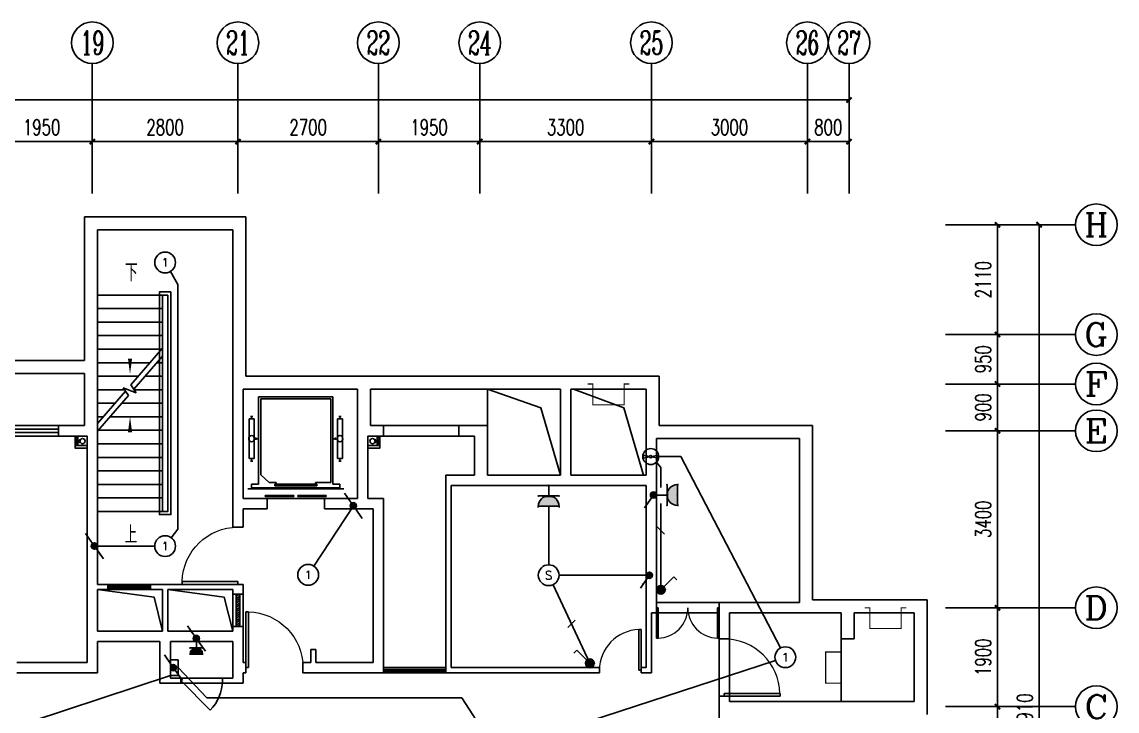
# Model space of a CAD drawing. Extents: x 4483438 to 4539495, y -137448 to -108843.
# Drawn here: x 4518437 to 4539495, y -122086 to -108843 of the extents above; entities that cross this region are included whole.
import ezdxf
from ezdxf.enums import TextEntityAlignment as Align

# ---------------------------------------------------------------- set-up
doc = ezdxf.new("R2010")
doc.units = 0
doc.header["$LTSCALE"] = 1000
doc.header["$MEASUREMENT"] = 0
doc.linetypes.add('2标准层左边户_t8$0$DASH', pattern=[0.35, 0.25, -0.1])
doc.linetypes.add('DASH', pattern=[0.35, 0.25, -0.1])
for name, color, linetype in [('EQUIP', 3, 'Continuous'), ('EQUIP-动力', 3, 'Continuous'), ('EQUIP-照明', 3, 'Continuous'), ('LAYER3', 7, 'Continuous'), ('LVTRY', 7, 'Continuous'), ('TEL_TEXT', 7, 'Continuous'), ('图层1', 7, 'Continuous')]:
    doc.layers.add(name, color=color, linetype=linetype)
doc.styles.add('_TCH_AXIS', font='COMPLEX', dxfattribs={"bigfont": 'GBCBIG'})
doc.styles.add('_TCH_DIM', font='SIMPLEX', dxfattribs={"bigfont": 'GBCBIG'})
doc.styles.add('_TCH_DIM_T3', font='SIMPLEX', dxfattribs={"width": 0.705882, "bigfont": 'GBCBIG'})
doc.styles.add('_TEL_ATTDEF', font='simplex.shx', dxfattribs={"width": 0.8, "height": 3, "bigfont": 'hztxt.shx'})
doc.styles.add('_TEL_DIM', font='SIMPLEX', dxfattribs={"width": 0.8, "height": 3.5, "bigfont": 'HZTXT'})
doc.styles.add('DIM_FONT', font='SIMPLEX', dxfattribs={"width": 0.7, "bigfont": 'GBCBIG'})
doc.styles.get("Standard").update_dxf_attribs({"font": 'gbenor.shx', "bigfont": 'gbcbig.shx'})

# ---------------------------------------------------------------- blocks, each defined once
blk = doc.blocks.new('$equip$00001838')
blk.add_circle((0, 0), 0.5)
at = {"color": 7, "style": '_TEL_DIM'}
blk.add_attdef('$TEXT$', text='', height=0.4, dxfattribs=at).set_placement((0, 0), align=Align.MIDDLE_CENTER)
at = {"color": 7, "style": '_TEL_DIM', "flags": 1}
blk.add_attdef('A', text='', height=0.00002, dxfattribs=at).set_placement((0, 0), align=Align.MIDDLE_CENTER)
blk = doc.blocks.new('$equip$00001237')
for p, q in [((-0.5, 1.05), (-0.5, 1)), ((-0.5, 1), (0.5, 1)), ((0.5, 1.05), (0.5, 1)), ((0.5, 0.5), (-0.5, 0.5)), ((0, 0.5), (0, 0))]:
    blk.add_line(p, q)
blk.add_arc((0, 1), 0.5, 180, 0)
for p in [(0, 1), (-0.5, 0.5), (0, 0), (0.5, 0.5)]:
    blk.add_point(p)
for points in [[(0.433, 0.75), (-0.433, 0.75), (0.5, 1), (-0.5, 1)], [(0.25, 0.567), (-0.25, 0.567), (0.433, 0.75), (-0.433, 0.75)], [(0, 0.5), (0, 0.5), (0.25, 0.567), (-0.25, 0.567)]]:
    blk.add_solid(points)
at = {"flags": 9}
blk.add_attdef('A', (0, 0), '', height=0.00002, dxfattribs=at)
blk = doc.blocks.new('$equip$00001962')
for p, q in [((0.147, 0.356), (0.625, 0.833)), ((0.625, 0.833), (0.766, 0.692))]:
    blk.add_line(p, q)
blk.add_circle((0, 0.208), 0.208)
for p in [(-0.208, 0.208), (0, 0.417), (0, 0), (0.208, 0.208)]:
    blk.add_point(p)
for points in [[(-0.18, 0.313), (0.18, 0.313), (-0.208, 0.208), (0.208, 0.208)], [(-0.18, 0.104), (0.18, 0.104), (-0.208, 0.208), (0.208, 0.208)], [(-0.104, 0.389), (0.104, 0.389), (-0.18, 0.313), (0.18, 0.313)], [(-0.104, 0.028), (0.104, 0.028), (-0.18, 0.104), (0.18, 0.104)], [(0, 0.417), (0, 0.417), (-0.104, 0.389), (0.104, 0.389)], [(0, 0), (0, 0), (-0.104, 0.028), (0.104, 0.028)]]:
    blk.add_solid(points)
at = {"layer": 'TEL_TEXT', "style": '_TEL_DIM', "flags": 1}
blk.add_attdef('A', text='', height=0.00002, dxfattribs=at).set_placement((0, 0), align=Align.MIDDLE_CENTER)
blk = doc.blocks.new('A$C71E732F8')
at = {"layer": '图层1', "color": 3}
for p, q in [((0, 300), (150, 300)), ((0, 0), (0, 300)), ((150, 300), (150, 0)), ((0, 0), (150, 0))]:
    blk.add_line(p, q, dxfattribs=at)
blk = doc.blocks.new('A$C218D6D86')
at = {"linetype": '2标准层左边户_t8$0$DASH', "ltscale": 10}
for p, q in [((230, 550), (180, 700)), ((180, 550), (230, 700))]:
    blk.add_line(p, q, dxfattribs=at)
for points in [[(230, 730), (230, 500), (0, 500)], [(180, 730), (180, 550), (0, 550)]]:
    blk.add_lwpolyline(points)
blk.add_lwpolyline([(139, 608), (149, 608), (149, 658), (139, 658)], close=True)
blk.add_lwpolyline([(230, 550), (230, 700), (180, 700), (180, 550)], close=True, dxfattribs=at)
at = {"ltscale": 30}
blk.add_circle((87, 634), 50, dxfattribs=at)
at = {"layer": 'Defpoints', "color": 250}
blk.add_lwpolyline([(0, 500), (0, 730), (230, 730)], dxfattribs=at)
blk = doc.blocks.new('_LINKPT1')
blk.add_line((0, 0), (0, 0))
blk = doc.blocks.new('M_Z12BAD')
for p, q in [((-0.625, 0.13), (-0.102, 0.021)), ((-0.625, -0.13), (-0.625, 0.13)), ((0.625, 0.13), (0.102, 0.021)), ((0.625, -0.13), (0.625, 0.13)), ((-0.102, -0.021), (-0.625, -0.13)), ((0.102, -0.021), (0.625, -0.13))]:
    blk.add_line(p, q)
for radius in [0.688, 0.104]:
    blk.add_circle((0, 0), radius)
for p in [(-0.688, 0), (0, 0.688), (0.688, 0), (0, -0.688)]:
    blk.add_blockref('_LINKPT1', p)
at = {"style": 'DIM_FONT', "width": 0.8, "flags": 9}
blk.add_attdef('A', (0, 0), '', height=0.0000125, dxfattribs=at)
blk = doc.blocks.new('_ArchTick')
at = {"color": 0, "linetype": 'ByBlock', "const_width": 0.4}
blk.add_lwpolyline([(-0.5, -0.5), (0.5, 0.5)], dxfattribs=at)
blk = doc.blocks.new('$WINLIB2D$00000039')
at = {"color": 0}
for points in [[(-0.5, 0.5), (-0.5, -0.5)], [(0.5, 0.5), (-0.5, 0.5)], [(0.5, -0.5), (0.5, 0.5)], [(-0.5, 0.167), (0.5, 0.167)], [(-0.452, -0.167), (-0.5, 0.084)], [(-0.384, -0.167), (-0.448, 0.167)], [(-0.316, -0.167), (-0.38, 0.167)], [(-0.248, -0.167), (-0.312, 0.167)], [(-0.18, -0.167), (-0.244, 0.167)], [(-0.112, -0.167), (-0.176, 0.167)], [(-0.044, -0.167), (-0.108, 0.167)], [(0.024, -0.167), (-0.04, 0.167)], [(0.092, -0.167), (0.028, 0.167)], [(0.16, -0.167), (0.096, 0.167)], [(0.228, -0.167), (0.164, 0.167)], [(0.296, -0.167), (0.232, 0.167)], [(0.364, -0.167), (0.3, 0.167)], [(0.432, -0.167), (0.368, 0.167)], [(0.5, -0.167), (0.436, 0.167)], [(-0.5, -0.167), (0.5, -0.167)], [(0.5, -0.5), (-0.5, -0.5)]]:
    blk.add_lwpolyline(points, dxfattribs=at)
blk = doc.blocks.new('$DorLib2D$00000114')
at = {"color": 0}
blk.add_line((0.5, 0), (-0.207, 0.707), dxfattribs=at)
blk.add_arc((0.5, 0), 1, 135, 180, dxfattribs=at)
blk = doc.blocks.new('$DorLib2D$00000001')
for p, q in [((0.45, 0.975), (0.5, 0.975)), ((0.45, 0), (0.45, 0.975)), ((0.5, 0), (0.5, 0.975)), ((0.5, 0), (0.45, 0))]:
    blk.add_line(p, q)
at = {"lineweight": 13}
blk.add_arc((0.475, 0), 0.975, 91.4693, 180, dxfattribs=at)
blk = doc.blocks.new('$DORLIB2D$00000127')
at = {"color": 0}
for points in [[(-0.533, 0.795), (-0.533, 0.69)], [(-0.033, 0.795), (-0.533, 0.795)], [(-0.033, 0.795), (-0.033, 0.69)], [(0.533, 0.795), (0.033, 0.795)], [(0.033, 0.795), (0.033, 0.69)], [(0.533, 0.795), (0.533, 0.69)], [(-0.033, 0.69), (-0.533, 0.69)], [(0.533, 0.69), (0.033, 0.69)], [(0.5, 0.5), (-0.5, 0.5)]]:
    blk.add_lwpolyline(points, dxfattribs=at)
blk = doc.blocks.new('$TCHSYS$WIN2D')
for p, q in [((-0.5, 0.5), (0.5, 0.5)), ((0.5, 0.167), (-0.5, 0.167)), ((0.5, -0.167), (-0.5, -0.167)), ((-0.5, -0.5), (0.5, -0.5))]:
    blk.add_line(p, q)
blk = doc.blocks.new('$DorLib2D$00000002')
for p, q in [((-0.5, 0), (-0.5, 0.4875)), ((-0.475, 0.4875), (-0.5, 0.4875)), ((-0.475, 0), (-0.475, 0.4875)), ((0.475, 0), (0.475, 0.4875)), ((0.475, 0.4875), (0.5, 0.4875)), ((0.5, 0), (0.5, 0.4875)), ((-0.5, 0), (-0.475, 0)), ((0.5, 0), (0.475, 0))]:
    blk.add_line(p, q)
at = {"lineweight": 13}
for centre, start, end in [((-0.4875, 0), 0, 88.53072), ((0.4875, 0), 91.46928, 180)]:
    blk.add_arc(centre, 0.4875, start, end, dxfattribs=at)

msp = doc.modelspace()

# ---------------------------------------------------------------- hatches: boundary and pattern name
at = {"layer": 'LAYER3'}
h = msp.add_hatch(color=0, dxfattribs=at)
edge = h.paths.add_edge_path()
edge.add_arc((4530581, -117934), 60, 0, 360)
h = msp.add_hatch(color=0, dxfattribs=at)
edge = h.paths.add_edge_path()
edge.add_arc((4524810, -118141), 60, 0, 360)
h = msp.add_hatch(color=0, dxfattribs=at)
edge = h.paths.add_edge_path()
edge.add_arc((4519831, -118916), 60, 0, 360)
h = msp.add_hatch(color=0, dxfattribs=at)
edge = h.paths.add_edge_path()
edge.add_arc((4530501, -119476), 60, 0, 360)
h = msp.add_hatch(color=0, dxfattribs=at)
edge = h.paths.add_edge_path()
edge.add_arc((4521791, -120691), 60, 0, 360)
h = msp.add_hatch(color=0, dxfattribs=at)
edge = h.paths.add_edge_path()
edge.add_arc((4521351, -121251), 60, 0, 360)

# ---------------------------------------------------------------- linework, layer by layer
at = {"color": 7}
for p, q in [((4519791, -112143), (4519791, -109643)), ((4522591, -112143), (4522591, -109643)), ((4525291, -112143), (4525291, -109643)), ((4527241, -112143), (4527241, -109643)), ((4530541, -112143), (4530541, -109643)), ((4533541, -112143), (4533541, -109643)), ((4534341, -112143), (4534341, -109643)), ((4534341, -112143), (4534341, -110093)), ((4487141, -110343), (4534341, -110343)), ((4519791, -112143), (4519791, -110893)), ((4519791, -112143), (4519791, -110893)), ((4522591, -112143), (4522591, -110893)), ((4522591, -112143), (4522591, -110893)), ((4525291, -112143), (4525291, -110893)), ((4525291, -112143), (4525291, -110893)), ((4527241, -112143), (4527241, -110893)), ((4527241, -112143), (4527241, -110893)), ((4530541, -112143), (4530541, -110893)), ((4530541, -112143), (4530541, -110893)), ((4533541, -112143), (4533541, -110893)), ((4533541, -112143), (4533541, -110893)), ((4534341, -112143), (4534341, -110893)), ((4517841, -111143), (4519791, -111143)), ((4519791, -111143), (4522591, -111143)), ((4522591, -111143), (4525291, -111143)), ((4525291, -111143), (4527241, -111143)), ((4527241, -111143), (4530541, -111143)), ((4530541, -111143), (4533541, -111143)), ((4533541, -111143), (4534341, -111143)), ((4519641, -112591), (4519641, -115351)), ((4522741, -112591), (4519641, -112591)), ((4522741, -112591), (4522741, -115651)), ((4519891, -112841), (4519891, -115451)), ((4522491, -112841), (4519891, -112841)), ((4522491, -112841), (4522491, -115801)), ((4536195, -112741), (4538695, -112741)), ((4536195, -112741), (4538245, -112741)), ((4536195, -112741), (4537445, -112741)), ((4537195, -114851), (4537195, -112741)), ((4537995, -131651), (4537995, -112741)), ((4519891, -116557), (4519891, -114091)), ((4519891, -114091), (4521141, -114091)), ((4521141, -115113), (4521141, -114091)), ((4519891, -114351), (4521141, -114351)), ((4519891, -114611), (4521141, -114611)), ((4519891, -114871), (4521141, -114871)), ((4536195, -114851), (4538695, -114851)), ((4536195, -114851), (4537445, -114851)), ((4536195, -114851), (4537445, -114851)), ((4537195, -115801), (4537195, -114851)), ((4519891, -115131), (4521125, -115131)), ((4520533, -115816), (4521141, -115113)), ((4519641, -115351), (4517691, -115351)), ((4519891, -115391), (4520900, -115391)), ((4520591, -115901), (4521141, -115266)), ((4521032, -115391), (4521141, -115391)), ((4521141, -118251), (4521141, -115266)), ((4519641, -115601), (4517941, -115601)), ((4519641, -115601), (4519641, -116601)), ((4519891, -115451), (4519891, -116701)), ((4519891, -115651), (4520675, -115651)), ((4520637, -115970), (4520533, -115816)), ((4520807, -115651), (4521141, -115651)), ((4522491, -115801), (4522491, -118101)), ((4524991, -115651), (4522741, -115651)), ((4528891, -115651), (4524991, -115651)), ((4530691, -115651), (4528891, -115651)), ((4530691, -115651), (4530691, -116601)), ((4536195, -115801), (4538695, -115801)), ((4536195, -115801), (4537445, -115801)), ((4536195, -115801), (4537445, -115801)), ((4537195, -116701), (4537195, -115801)), ((4519891, -115911), (4520411, -115911)), ((4519891, -116557), (4520428, -115936)), ((4519891, -116709), (4520486, -116022)), ((4520486, -116022), (4520386, -115874)), ((4520386, -115874), (4520637, -115970)), ((4520597, -115911), (4521141, -115911)), ((4522691, -115901), (4522691, -118001)), ((4524891, -115901), (4522691, -115901)), ((4524891, -115901), (4524891, -116701)), ((4525141, -115901), (4525141, -116601)), ((4528791, -115901), (4525141, -115901)), ((4527391, -116601), (4527391, -115901)), ((4528791, -115901), (4528791, -117551)), ((4528991, -115901), (4528991, -117551)), ((4530441, -115901), (4528991, -115901)), ((4530441, -115901), (4530441, -116701)), ((4519891, -116171), (4520225, -116171)), ((4520357, -116171), (4521141, -116171)), ((4524418, -116049), (4522989, -116049)), ((4522989, -116049), (4522989, -117724)), ((4524376, -116087), (4523031, -116087)), ((4523031, -116087), (4523031, -117545)), ((4524376, -116087), (4524376, -117693)), ((4524418, -116049), (4524418, -117724)), ((4519891, -116431), (4519999, -116431)), ((4520132, -116431), (4521141, -116431)), ((4522831, -116423), (4522877, -116423)), ((4522854, -116473), (4522854, -116423)), ((4524576, -116423), (4524530, -116423)), ((4524553, -116473), (4524553, -116423)), ((4519641, -116601), (4519141, -116601)), ((4519141, -116601), (4519141, -116801)), ((4522804, -117230), (4522804, -116473)), ((4522904, -116473), (4522804, -116473)), ((4522904, -117230), (4522904, -116473)), ((4524503, -117230), (4524503, -116473)), ((4524503, -116473), (4524603, -116473)), ((4524603, -117230), (4524603, -116473)), ((4525391, -116601), (4525141, -116601)), ((4525391, -116801), (4525391, -116601)), ((4525391, -116601, 800), (4526841, -116601, 800)), ((4527391, -116601), (4526841, -116601)), ((4526841, -116601), (4526841, -116801)), ((4527391, -116601), (4527391, -117551)), ((4530691, -116601), (4533641, -116601)), ((4533641, -116601), (4533641, -119951)), ((4519141, -116801), (4519691, -116801)), ((4519691, -116801), (4519691, -119751)), ((4519891, -116701), (4519891, -119651)), ((4519891, -118251), (4519891, -116709)), ((4519907, -116691), (4521141, -116691)), ((4522938, -116875), (4522938, -116829)), ((4522989, -116852), (4522938, -116852)), ((4524418, -116852), (4524469, -116852)), ((4524469, -116875), (4524469, -116829)), ((4524891, -116701), (4524891, -118001)), ((4525091, -116801), (4525391, -116801)), ((4525091, -116801), (4525091, -118001)), ((4525391, -116801, 800), (4526841, -116801, 800)), ((4526841, -116801), (4527141, -116801)), ((4527141, -116801), (4527141, -117551)), ((4530441, -116701), (4530441, -117551)), ((4530641, -116851), (4533391, -116851)), ((4530641, -116851), (4530641, -117651)), ((4533391, -116851), (4533391, -120001)), ((4536195, -116701), (4538695, -116701)), ((4536195, -116701), (4537445, -116701)), ((4536195, -116701), (4537445, -116701)), ((4537195, -120101), (4537195, -116701)), ((4519891, -116951), (4521141, -116951)), ((4519891, -117211), (4521141, -117211)), ((4522904, -117230), (4522804, -117230)), ((4522831, -117281), (4522877, -117281)), ((4522854, -117230), (4522854, -117281)), ((4524503, -117230), (4524603, -117230)), ((4524576, -117281), (4524530, -117281)), ((4524553, -117230), (4524553, -117281)), ((4519891, -117471), (4521141, -117471)), ((4523194, -117693), (4523031, -117545)), ((4523325, -117693), (4523194, -117693)), ((4523325, -117693), (4523325, -117724)), ((4524082, -117693), (4524082, -117724)), ((4524376, -117693), (4524082, -117693)), ((4526591, -117551), (4527141, -117551)), ((4526591, -117551), (4526591, -121251)), ((4527391, -117551), (4528791, -117551)), ((4528991, -117551), (4530441, -117551)), ((4530641, -117651), (4530641, -120001)), ((4519891, -117731), (4521141, -117731)), ((4524628, -117817), (4522778, -117817)), ((4522854, -117724), (4522989, -117724)), ((4522854, -117794), (4522854, -117724)), ((4524553, -117794), (4522854, -117794)), ((4524107, -117724), (4523300, -117724)), ((4523300, -117724), (4523300, -117755)), ((4524107, -117755), (4523300, -117755)), ((4524107, -117724), (4524107, -117755)), ((4524553, -117724), (4524418, -117724)), ((4524553, -117794), (4524553, -117724)), ((4526691, -117751), (4527241, -117751)), ((4526691, -117751), (4526691, -121251)), ((4527241, -117751), (4528891, -117751)), ((4528891, -117751), (4530441, -117751)), ((4530441, -117751), (4530441, -120101)), ((4519891, -117991), (4521141, -117991)), ((4522491, -118101), (4522491, -118551)), ((4523153, -118001), (4522691, -118001)), ((4523153, -118201), (4523153, -118001)), ((4524891, -118001), (4524253, -118001)), ((4524253, -118001), (4524253, -118201)), ((4525391, -118001), (4525091, -118001)), ((4525391, -118001), (4525391, -121251)), ((4519891, -118251), (4521141, -118251)), ((4522691, -118551), (4522691, -118201)), ((4522691, -118201), (4523153, -118201)), ((4524253, -118201), (4524991, -118201)), ((4525191, -118201), (4524991, -118201)), ((4525191, -118201), (4525191, -121151)), ((4522491, -118551), (4522691, -118551)), ((4519691, -119751), (4519691, -120651)), ((4520091, -119651), (4519891, -119651)), ((4519891, -119751), (4520091, -119751)), ((4519891, -119751), (4519891, -120551)), ((4520091, -119751), (4520091, -119651)), ((4521190, -119651), (4520911, -119651)), ((4520911, -119651), (4520911, -119751)), ((4520911, -119751), (4521141, -119751)), ((4521141, -119751), (4521141, -120551)), ((4521190, -119651), (4522491, -119651)), ((4521241, -119751), (4521241, -120551)), ((4521241, -119751), (4522491, -119751)), ((4522691, -119651), (4522491, -119651)), ((4522491, -119751), (4522491, -119841)), ((4522691, -119751), (4522691, -119651)), ((4522691, -119841), (4522691, -119751)), ((4522491, -119841), (4522691, -119841)), ((4531841, -120001), (4530641, -120001)), ((4530641, -120201), (4530641, -120001)), ((4531941, -120001), (4531841, -120001)), ((4531841, -120001), (4531841, -120201)), ((4533391, -120001), (4531941, -120001)), ((4534341, -119951), (4533641, -119951)), ((4535841, -119951), (4534341, -119951)), ((4535841, -119951), (4535841, -122151)), ((4530441, -120101), (4530441, -121251)), ((4530541, -120201), (4530641, -120201)), ((4530541, -120201), (4530541, -121351)), ((4531841, -120201), (4530641, -120201)), ((4531841, -120201), (4531841, -120701)), ((4533541, -120201), (4532041, -120201)), ((4532041, -120701), (4532041, -120201)), ((4534191, -120201), (4533541, -120201)), ((4534191, -120201), (4534191, -120701)), ((4534441, -120201), (4534441, -120701)), ((4535591, -120201), (4534441, -120201)), ((4535591, -120201), (4535591, -121901)), ((4536195, -120101), (4538695, -120101)), ((4536195, -120101), (4537445, -120101)), ((4536195, -120101), (4537445, -120101)), ((4537195, -122001), (4537195, -120101)), ((4519691, -120651), (4519691, -121151)), ((4521141, -120551), (4519891, -120551)), ((4522491, -120551), (4521241, -120551)), ((4522691, -120461), (4522491, -120461)), ((4522491, -120461), (4522491, -120551)), ((4522691, -120651), (4522691, -120461)), ((4522691, -120651), (4522691, -121151)), ((4521091, -120751), (4519891, -120751)), ((4519891, -120751), (4519891, -121351)), ((4521091, -120751), (4521091, -121551)), ((4522491, -120751), (4521291, -120751)), ((4521291, -120751), (4521291, -121451)), ((4522491, -120751), (4522491, -121251)), ((4531841, -120701), (4532041, -120701)), ((4531841, -120701), (4531841, -121801)), ((4532041, -120701), (4532041, -121801)), ((4534191, -120701), (4534191, -121901)), ((4534441, -120701), (4534191, -120701)), ((4523991, -120901), (4523991, -121151)), ((4524091, -120901), (4523991, -120901)), ((4524091, -120901), (4524091, -121151)), ((4519691, -121151), (4518341, -121151)), ((4522491, -121251), (4522491, -121451)), ((4522741, -121151), (4522691, -121151)), ((4522741, -121351), (4522741, -121151)), ((4523991, -121151), (4523841, -121151)), ((4523841, -121151), (4523841, -121351)), ((4525191, -121151), (4524091, -121151)), ((4525391, -121351), (4525391, -121251)), ((4526591, -121251), (4526591, -121351)), ((4529541, -121251), (4526691, -121251)), ((4529541, -121351), (4529541, -121251)), ((4530441, -121251), (4530341, -121251)), ((4530341, -121251), (4530341, -121351)), ((4518341, -121351), (4519891, -121351)), ((4521491, -121451), (4521291, -121451)), ((4521491, -121551), (4521491, -121451)), ((4522291, -121451), (4521491, -121451)), ((4522491, -121451), (4522291, -121451)), ((4522291, -121451), (4522291, -121551)), ((4522691, -121351), (4522741, -121351)), ((4522691, -121351), (4522691, -121551)), ((4523841, -121351), (4524091, -121351)), ((4525291, -121351), (4524091, -121351)), ((4525291, -121351), (4525391, -121351)), ((4526591, -121351), (4526691, -121351)), ((4526691, -121351), (4529541, -121351)), ((4530341, -121351), (4530541, -121351)), ((4521091, -121551), (4521491, -121551)), ((4522291, -121551), (4521491, -121551)), ((4522291, -121551), (4522691, -121551)), ((4532041, -121801), (4531841, -121801)), ((4531841, -121801), (4531841, -122001)), ((4532041, -121901), (4532041, -121801)), ((4534341, -121901), (4532041, -121901)), ((4535591, -121901), (4534341, -121901)), ((4531841, -122001), (4531841, -122551)), ((4536195, -122001), (4538695, -122001)), ((4536195, -122001), (4537445, -122001)), ((4536195, -122001), (4537445, -122001)), ((4537195, -123801), (4537195, -122001))]:
    msp.add_line(p, q, dxfattribs=at)
at = {"color": 7, "linetype": 'DASH'}
for p, q in [((4525391, -116601), (4525391, -116801)), ((4526841, -116801), (4526841, -116601))]:
    msp.add_line(p, q, dxfattribs=at)
at = {"color": 7, "linetype": '2标准层左边户_t8$0$DASH', "ltscale": 10}
for p, q in [((4525321, -116981), (4525271, -116831)), ((4525271, -116981), (4525321, -116831))]:
    msp.add_line(p, q, dxfattribs=at)
at = {"color": 7}
for points in [[(4520516, -113931, 0, 0, 0), (4520516, -115611, 0, 80, 0), (4520516, -115311, 0, 0, 0)], [(4520516, -118411, 0, 0, 0), (4520516, -116431, 0, 80, 0), (4520516, -116731, 0, 0, 0)]]:
    msp.add_lwpolyline(points, format="xyseb", dxfattribs=at)
for points in [[(4521301, -114031), (4521081, -114031), (4521081, -118311), (4521301, -118311)], [(4521241, -114091), (4521141, -114091), (4521141, -118251), (4521241, -118251)], [(4525230, -116924), (4525240, -116924), (4525240, -116874), (4525230, -116874)]]:
    msp.add_lwpolyline(points, close=True, dxfattribs=at)
at = {"color": 7, "const_width": 20}
for points in [[(4530116, -115801), (4530016, -115801), (4530016, -116201), (4529416, -116201), (4529416, -115801), (4529316, -115801)], [(4534641, -120101), (4534741, -120101), (4534741, -120501), (4535341, -120501), (4535341, -120101), (4535441, -120101)], [(4534191, -120951), (4533891, -120951), (4533891, -121551), (4534191, -121551)]]:
    msp.add_lwpolyline(points, dxfattribs=at)
at = {"color": 7}
for points in [[(4528791, -117551), (4528413, -116256), (4527391, -115901)], [(4530391, -117551), (4530013, -116256), (4529041, -115901)], [(4525321, -116801), (4525321, -117031), (4525091, -117031)], [(4525271, -116801), (4525271, -116981), (4525091, -116981)], [(4525091, -117031), (4525091, -116801), (4525321, -116801)], [(4521141, -120551), (4520979, -119900), (4519891, -119751)], [(4522491, -120551), (4522329, -119900), (4521241, -119751)]]:
    msp.add_lwpolyline(points, dxfattribs=at)
at = {"color": 7, "linetype": '2标准层左边户_t8$0$DASH', "ltscale": 10}
msp.add_lwpolyline([(4525321, -116981), (4525321, -116831), (4525271, -116831), (4525271, -116981)], close=True, dxfattribs=at)
at = {"color": 7}
for centre in [(4519791, -109243), (4522591, -109243), (4525291, -109243), (4527241, -109243), (4530541, -109243), (4533541, -109243), (4534341, -109243), (4539095, -112741), (4539095, -114851), (4539095, -115801), (4539095, -116701), (4539095, -120101), (4539095, -122001)]:
    msp.add_circle(centre, 400, dxfattribs=at)
at = {"color": 7, "ltscale": 30}
msp.add_circle((4525178, -116898), 50, dxfattribs=at)
at = {"color": 7}
msp.add_ellipse((4522854, -116852), major_axis=(0, 60.1), ratio=0.918919, start_param=4.712389, end_param=10.995574, dxfattribs=at)
at = {"color": 7, "extrusion": (0, 0, -1)}
msp.add_ellipse((4524553, -116852), major_axis=(0, 60.1), ratio=0.918919, start_param=-1.570796, end_param=4.712389, dxfattribs=at)
at = {"layer": 'LAYER3', "color": 0}
for p, q in [((4524775, -118092), (4524637, -117896)), ((4530409, -118179), (4530546, -117983)), ((4524982, -118387), (4524844, -118190)), ((4519796, -118867), (4519659, -118671)), ((4520003, -119162), (4519865, -118965)), ((4530329, -119722), (4530466, -119525)), ((4521757, -120642), (4521619, -120446)), ((4521964, -120937), (4521826, -120740)), ((4521316, -121202), (4521179, -121006)), ((4521523, -121497), (4521385, -121300))]:
    msp.add_line(p, q, dxfattribs=at)
for points in [[(4524637, -117896, 0, 40, 0), (4524726, -118022, 40, 40, 0)], [(4530546, -117983, 0, 40, 0), (4530458, -118109, 40, 40, 0)], [(4524844, -118190, 0, 40, 0), (4524933, -118317, 40, 40, 0)], [(4519659, -118671, 0, 40, 0), (4519747, -118797, 40, 40, 0)], [(4519865, -118965, 0, 40, 0), (4519954, -119092, 40, 40, 0)], [(4530466, -119525, 0, 40, 0), (4530378, -119652, 40, 40, 0)], [(4521619, -120446, 0, 40, 0), (4521708, -120572, 40, 40, 0)], [(4521826, -120740, 0, 40, 0), (4521915, -120867, 40, 40, 0)], [(4521179, -121006, 0, 40, 0), (4521267, -121132, 40, 40, 0)], [(4521385, -121300, 0, 40, 0), (4521474, -121427, 40, 40, 0)]]:
    msp.add_lwpolyline(points, format="xyseb", dxfattribs=at)
for centre in [(4530581, -117934), (4524810, -118141), (4519831, -118916), (4530501, -119476), (4521791, -120691), (4521351, -121251)]:
    msp.add_circle(centre, 60, dxfattribs=at)
at = {"layer": 'TEL_TEXT', "color": 0}
for p, q in [((4530795, -118689), (4530654, -118547)), ((4529075, -120342), (4528934, -120483))]:
    msp.add_line(p, q, dxfattribs=at)
at = {"layer": '图层1', "color": 4}
for p, q in [((4521433, -113888), (4521291, -113640)), ((4521433, -118590), (4521433, -113888)), ((4530683, -117196), (4531106, -117196)), ((4531106, -117196), (4533023, -120874)), ((4530724, -117404), (4530641, -117302)), ((4530724, -117793), (4530724, -117404)), ((4530724, -119713), (4530724, -118098)), ((4524810, -118141), (4524050, -119301)), ((4528566, -119276), (4528566, -118151)), ((4521310, -118756), (4521433, -118590)), ((4520991, -118916), (4519891, -118916)), ((4528766, -119476), (4530441, -119476)), ((4529358, -121168), (4528651, -119657)), ((4521993, -121829), (4521441, -121251)), ((4532926, -121113), (4529333, -122286)), ((4521291, -121401), (4517693, -122591)), ((4526893, -121829), (4521993, -121829)), ((4527389, -122591), (4526893, -121829))]:
    msp.add_line(p, q, dxfattribs=at)

# ---------------------------------------------------------------- block references
at = {"color": 7, "xscale": 100, "yscale": 100, "zscale": 100}
for p in [(4534341, -110343), (4519791, -111143), (4522591, -111143), (4525291, -111143), (4527241, -111143), (4530541, -111143), (4533541, -111143), (4534341, -111143)]:
    msp.add_blockref('_ArchTick', p, dxfattribs=at)
at = {"color": 7}
for name, p, xscale, yscale, zscale, rotation in [('_ArchTick', (4519791, -111143), 100, 100, 100, 180), ('_ArchTick', (4522591, -111143), 100, 100, 100, 180), ('_ArchTick', (4525291, -111143), 100, 100, 100, 180), ('_ArchTick', (4527241, -111143), 100, 100, 100, 180), ('_ArchTick', (4530541, -111143), 100, 100, 100, 180), ('_ArchTick', (4533541, -111143), 100, 100, 100, 180), ('_ArchTick', (4537195, -112741), 100, 100, 100, 90), ('_ArchTick', (4537995, -112741), 100, 100, 100, 90), ('_ArchTick', (4537195, -114851), 100, 100, 100, 90), ('_ArchTick', (4537195, -114851), 100, 100, 100, 270), ('_ArchTick', (4537195, -115801), 100, 100, 100, 90), ('_ArchTick', (4537195, -115801), 100, 100, 100, 270), ('$TCHSYS$WIN2D', (4518691, -116701), 900.0016447499946, -200, 200, 180), ('_ArchTick', (4537195, -116701), 100, 100, 100, 90), ('_ArchTick', (4537195, -116701), 100, 100, 100, 270), ('$DORLIB2D$00000127', (4523703, -118101), 1100, -200, 200, 180), ('$DorLib2D$00000001', (4522591, -119101), 1100, -1100, 200, 270.0000000000323), ('$WINLIB2D$00000039', (4520501, -119701), -820, -100, 100, 1.358437e-10), ('$WINLIB2D$00000039', (4522591, -120151), -620, -200, 200, 270.0000000000593), ('$DorLib2D$00000001', (4523291, -121251), 1100, -1100, 200, 179.9999997403772), ('$DorLib2D$00000002', (4531241, -120101), 1200, 1200, 200, 180.0000000001739), ('_ArchTick', (4537195, -120101), 100, 100, 100, 90), ('_ArchTick', (4537195, -120101), 100, 100, 100, 270), ('$DorLib2D$00000001', (4529941, -121301), -800, -800, 100, 180.0000000730056), ('$DorLib2D$00000001', (4531941, -121251), 1100, 1100, 200, 270.0000000007302), ('$TCHSYS$WIN2D', (4525991, -121301), 1200, 100, 100, 180.0000000730019), ('$DorLib2D$00000114', (4521891, -121501), 800, 800, 100, 179.9999999990566), ('_ArchTick', (4537195, -122001), 100, 100, 100, 90), ('_ArchTick', (4537195, -122001), 100, 100, 100, 270)]:
    msp.add_blockref(name, p, dxfattribs=dict(at, xscale=xscale, yscale=yscale, zscale=zscale, rotation=rotation))
at = {"layer": 'EQUIP', "color": 4, "xscale": 224, "yscale": 224, "zscale": 224, "rotation": 180}
msp.add_blockref('M_Z12BAD', (4530529, -117196), dxfattribs=at)
at = {"layer": 'EQUIP-动力', "color": 4}
for p, xscale, yscale, zscale, rotation in [((4528566, -117751), -400, 400, 400, 180), ((4530641, -117934), -400, 400, 400, 270.0000000000001), ((4521791, -120751), -240, 240, 240, 180)]:
    msp.add_blockref('$equip$00001237', p, dxfattribs=dict(at, xscale=xscale, yscale=yscale, zscale=zscale, rotation=rotation))
at = {"layer": 'EQUIP-照明', "color": 4}
ref = msp.add_blockref('$equip$00001838', (4521191, -113466), dxfattribs=dict(at, xscale=-400, yscale=400, zscale=400))
ref.add_attrib('$TEXT$', '1', dxfattribs={"layer": '0', "color": 7, "height": 160, "style": '_TEL_ATTDEF'}).set_placement((4521191, -113466), align=Align.MIDDLE_CENTER)
ref = msp.add_blockref('$equip$00001838', (4521191, -118916), dxfattribs=dict(at, xscale=-400, yscale=400, zscale=400))
ref.add_attrib('$TEXT$', '1', dxfattribs={"layer": '0', "color": 7, "height": 160, "style": '_TEL_ATTDEF'}).set_placement((4521191, -118916), align=Align.MIDDLE_CENTER)
ref = msp.add_blockref('$equip$00001838', (4523941, -119468), dxfattribs=dict(at, xscale=-400, yscale=400, zscale=400))
ref.add_attrib('$TEXT$', '1', dxfattribs={"layer": '0', "color": 7, "height": 160, "style": '_TEL_ATTDEF'}).set_placement((4523941, -119468), align=Align.MIDDLE_CENTER)
ref = msp.add_blockref('$equip$00001838', (4528566, -119476), dxfattribs=dict(at, xscale=-400, yscale=400, zscale=400))
ref.add_attrib('$TEXT$', 'S', dxfattribs={"layer": '0', "color": 7, "height": 160, "style": '_TEL_ATTDEF'}).set_placement((4528566, -119476), align=Align.MIDDLE_CENTER)
at = {"layer": 'EQUIP-照明', "color": 4, "yscale": 400, "zscale": 400}
for p, xscale in [((4530724, -119838), 400), ((4529358, -121251), -400)]:
    msp.add_blockref('$equip$00001962', p, dxfattribs=dict(at, xscale=xscale))
at = {"layer": 'EQUIP-照明', "color": 4}
ref = msp.add_blockref('$equip$00001838', (4533116, -121051), dxfattribs=dict(at, xscale=-400, yscale=400, zscale=400))
ref.add_attrib('$TEXT$', '1', dxfattribs={"layer": '0', "color": 7, "height": 160, "style": '_TEL_ATTDEF'}).set_placement((4533116, -121051), align=Align.MIDDLE_CENTER)
at = {"layer": 'LVTRY', "xscale": -1}
msp.add_blockref('A$C218D6D86', (4519691, -117532), dxfattribs=at)
at = {"layer": '图层1', "color": 4}
msp.add_blockref('A$C71E732F8', (4521291, -121401), dxfattribs=at)

# ---------------------------------------------------------------- texts
at = {"color": 7, "style": '_TCH_AXIS'}
for s, height, width, p, p2 in [('19', 452.5, 0.724138, (4519565, -109469), (4520017, -109469)), ('21', 452.5, 0.724138, (4522365, -109469), (4522817, -109469)), ('22', 452.5, 0.617647, (4525065, -109469), (4525517, -109469)), ('24', 452.5, 0.583333, (4527015, -109469), (4527467, -109469)), ('25', 452.5, 0.617647, (4530315, -109469), (4530767, -109469)), ('26', 452.5, 0.617647, (4533315, -109469), (4533767, -109469)), ('27', 452.5, 0.617647, (4534115, -109469), (4534567, -109469)), ('H', 453, 1.05, (4538868, -112968), (4539321, -112968)), ('G', 453, 1.166667, (4538868, -115078), (4539321, -115078)), ('F', 453, 1.3125, (4538868, -116028), (4539321, -116028)), ('E', 453, 1.3125, (4538868, -116928), (4539321, -116928)), ('D', 453, 1.235294, (4538868, -120328), (4539321, -120328)), ('C', 453, 1.4, (4538868, -122228), (4539321, -122228))]:
    msp.add_text(s, height=height, dxfattribs=dict(at, width=width)).set_placement(p, p2, align=Align.FIT)
at = {"color": 7, "style": '_TCH_DIM'}
for s, p in [('下', (4520421, -113826)), ('上', (4520412, -118866))]:
    msp.add_text(s, height=338, dxfattribs=at).set_placement(p)
at = {"color": 7, "char_height": 297.5, "attachment_point": 5, "style": '_TCH_DIM_T3'}
for s, insert in [('\\A1;1950', (4518816, -110868)), ('\\A1;2800', (4521191, -110868)), ('\\A1;2700', (4523941, -110868)), ('\\A1;1950', (4526266, -110868)), ('\\A1;3300', (4528891, -110868)), ('\\A1;3000', (4532041, -110868)), ('\\A1;800', (4533941, -110868))]:
    msp.add_mtext(s, dxfattribs=dict(at, insert=insert))
at = {"color": 7, "char_height": 297.5, "attachment_point": 5, "rotation": 90, "style": '_TCH_DIM_T3'}
for s, insert in [('\\A1;2110', (4536920, -113796)), ('\\A1;950', (4536920, -115326)), ('\\A1;900', (4536920, -116251)), ('\\A1;3400', (4536920, -118401)), ('\\A1;1900', (4536920, -121051)), ('\\A1;18910', (4537720, -122196))]:
    msp.add_mtext(s, dxfattribs=dict(at, insert=insert))

doc.saveas('drawing.dxf')
